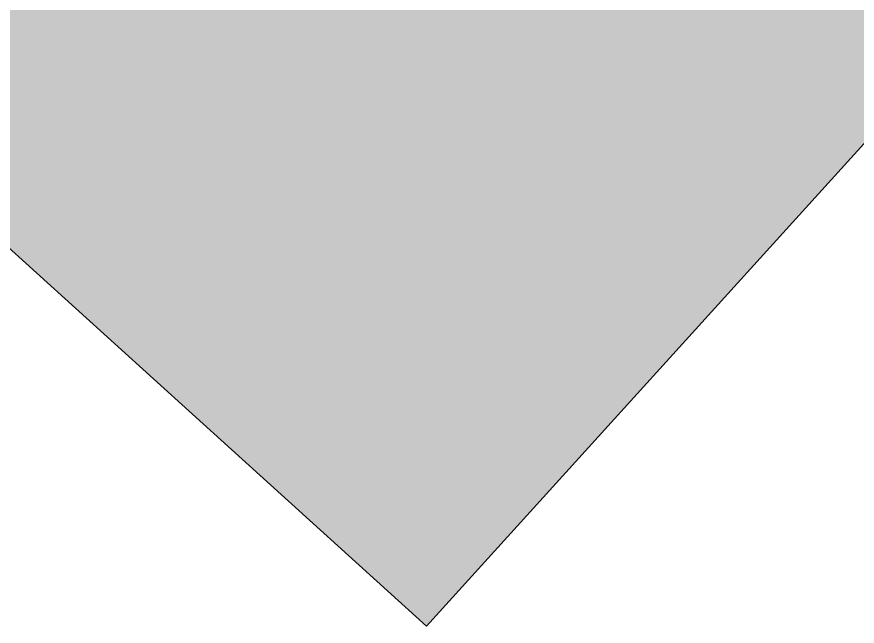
# Model space of a CAD drawing. Extents: x -15 to 8521, y -5327 to 1905.
# Drawn here: x 7294.1 to 7348.3, y -2246.5 to -2207.1 of the extents above; entities that cross this region are included whole.
import ezdxf

# ---------------------------------------------------------------- set-up
doc = ezdxf.new("R2010")
doc.units = 0
doc.layers.add('AR-HTC-MOB', color=253, linetype='Continuous', plot=False)
doc.layers.add('AR-MOB', color=2, linetype='Continuous')

# ---------------------------------------------------------------- blocks, each defined once
blk = doc.blocks.new('EST-2')
at = {"layer": 'AR-HTC-MOB'}
h = blk.add_hatch(color=256, dxfattribs=at)
h.dxf.hatch_style = 1
h.paths.add_polyline_path([(1.40018, -0.00039), (1.50018, -0.00022), (1.50018, 0.0999), (1.40001, 0.09991)])
h.paths.add_polyline_path([(0.50008, 0.69994), (0.00008, 0.7), (0, 0.1), (1.40001, 0.09991), (1.40001, 0.09991), (1.40018, 1.4999), (0.80018, 1.4999), (0.80012, 0.9999, -0.326785)])
h.paths.add_polyline_path([(1.36022, 0.16512, -1), (1.31022, 0.16512, -1)], flags=16)
h.paths.add_polyline_path([(1.31854, 1.4259, -1), (1.36854, 1.4259, -1)], flags=16)
h.paths.add_polyline_path([(0.09861, 0.16334, -1), (0.04861, 0.16334, -1)], flags=16)
h.paths.add_polyline_path([(2.10012, 0.9999), (2.10018, 1.4999), (1.50018, 1.4999), (1.50018, 0.0999), (2.9, 0.0998), (2.90008, 0.6998), (2.40008, 0.69986, -0.326785)])
h.paths.add_polyline_path([(1.58982, 0.16509, -1), (1.53982, 0.16509, -1)], flags=16)
h.paths.add_polyline_path([(2.851, 0.168, -1), (2.801, 0.168, -1)], flags=16)
h.paths.add_polyline_path([(1.52911, 1.42625, -1), (1.57911, 1.42625, -1)], flags=16)
h.paths.add_polyline_path([(1.40009, 0.79991), (1.50018, 0.7999), (1.50018, 1.4999), (1.40018, 1.4999)])
h.paths.add_polyline_path([(1.40001, 0.09991), (1.50018, 0.0999), (1.50018, 0.7999), (1.40009, 0.79991)])
h.paths.add_polyline_path([(2.2, 0.09985), (2.19999, -0.00015), (2.89999, -0.0002), (2.9, 0.0998)])
h.paths.add_polyline_path([(2.19999, -0.00015), (2.2, 0.09985), (1.50018, 0.0999), (1.50018, -0.0001)])
h.paths.add_polyline_path([(0.70009, 0.09995), (0.70008, -0.00005), (1.40018, -0.00009), (1.40001, 0.09991)])
h.paths.add_polyline_path([(0.00001, 0.1), (0, 0), (0.70008, -0.00005), (0.70009, 0.09995)])
at = {"color": 0}
for p, q in [((2.10018, 1.4999), (0.80018, 1.4999)), ((2.10012, 0.9999), (2.10018, 1.4999))]:
    blk.add_line(p, q, dxfattribs=at)

msp = doc.modelspace()

# ---------------------------------------------------------------- block references
at = {"layer": 'AR-MOB', "xscale": -100, "yscale": 100, "zscale": 100, "rotation": 137.8296507157127}
msp.add_blockref('EST-2', (7265.572, -1994.365), dxfattribs=at)

doc.saveas('drawing.dxf')
